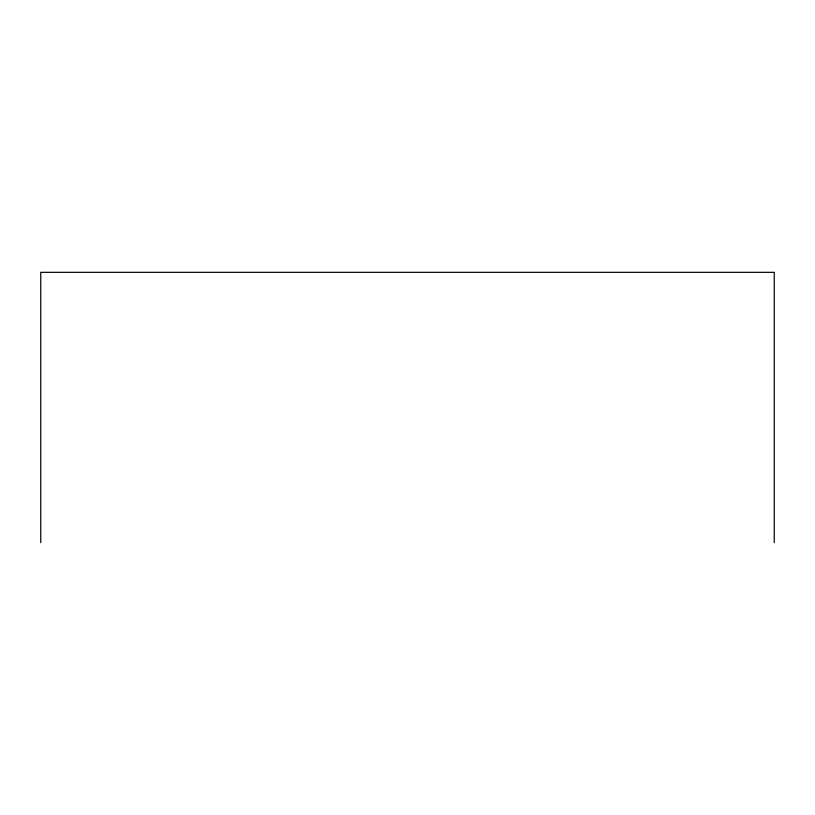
<?xml version="1.0" encoding="UTF-8"?>
<svg xmlns="http://www.w3.org/2000/svg" width="815" height="815" viewBox="0 0 815 815"><rect width="100%" height="100%" fill="white"/><g stroke="black" fill="none" stroke-linecap="round" stroke-linejoin="round"><path stroke-width="1.22" d="M774.25 542.668L774.25 272.332L40.75 272.332L40.75 542.668"/></g></svg>
